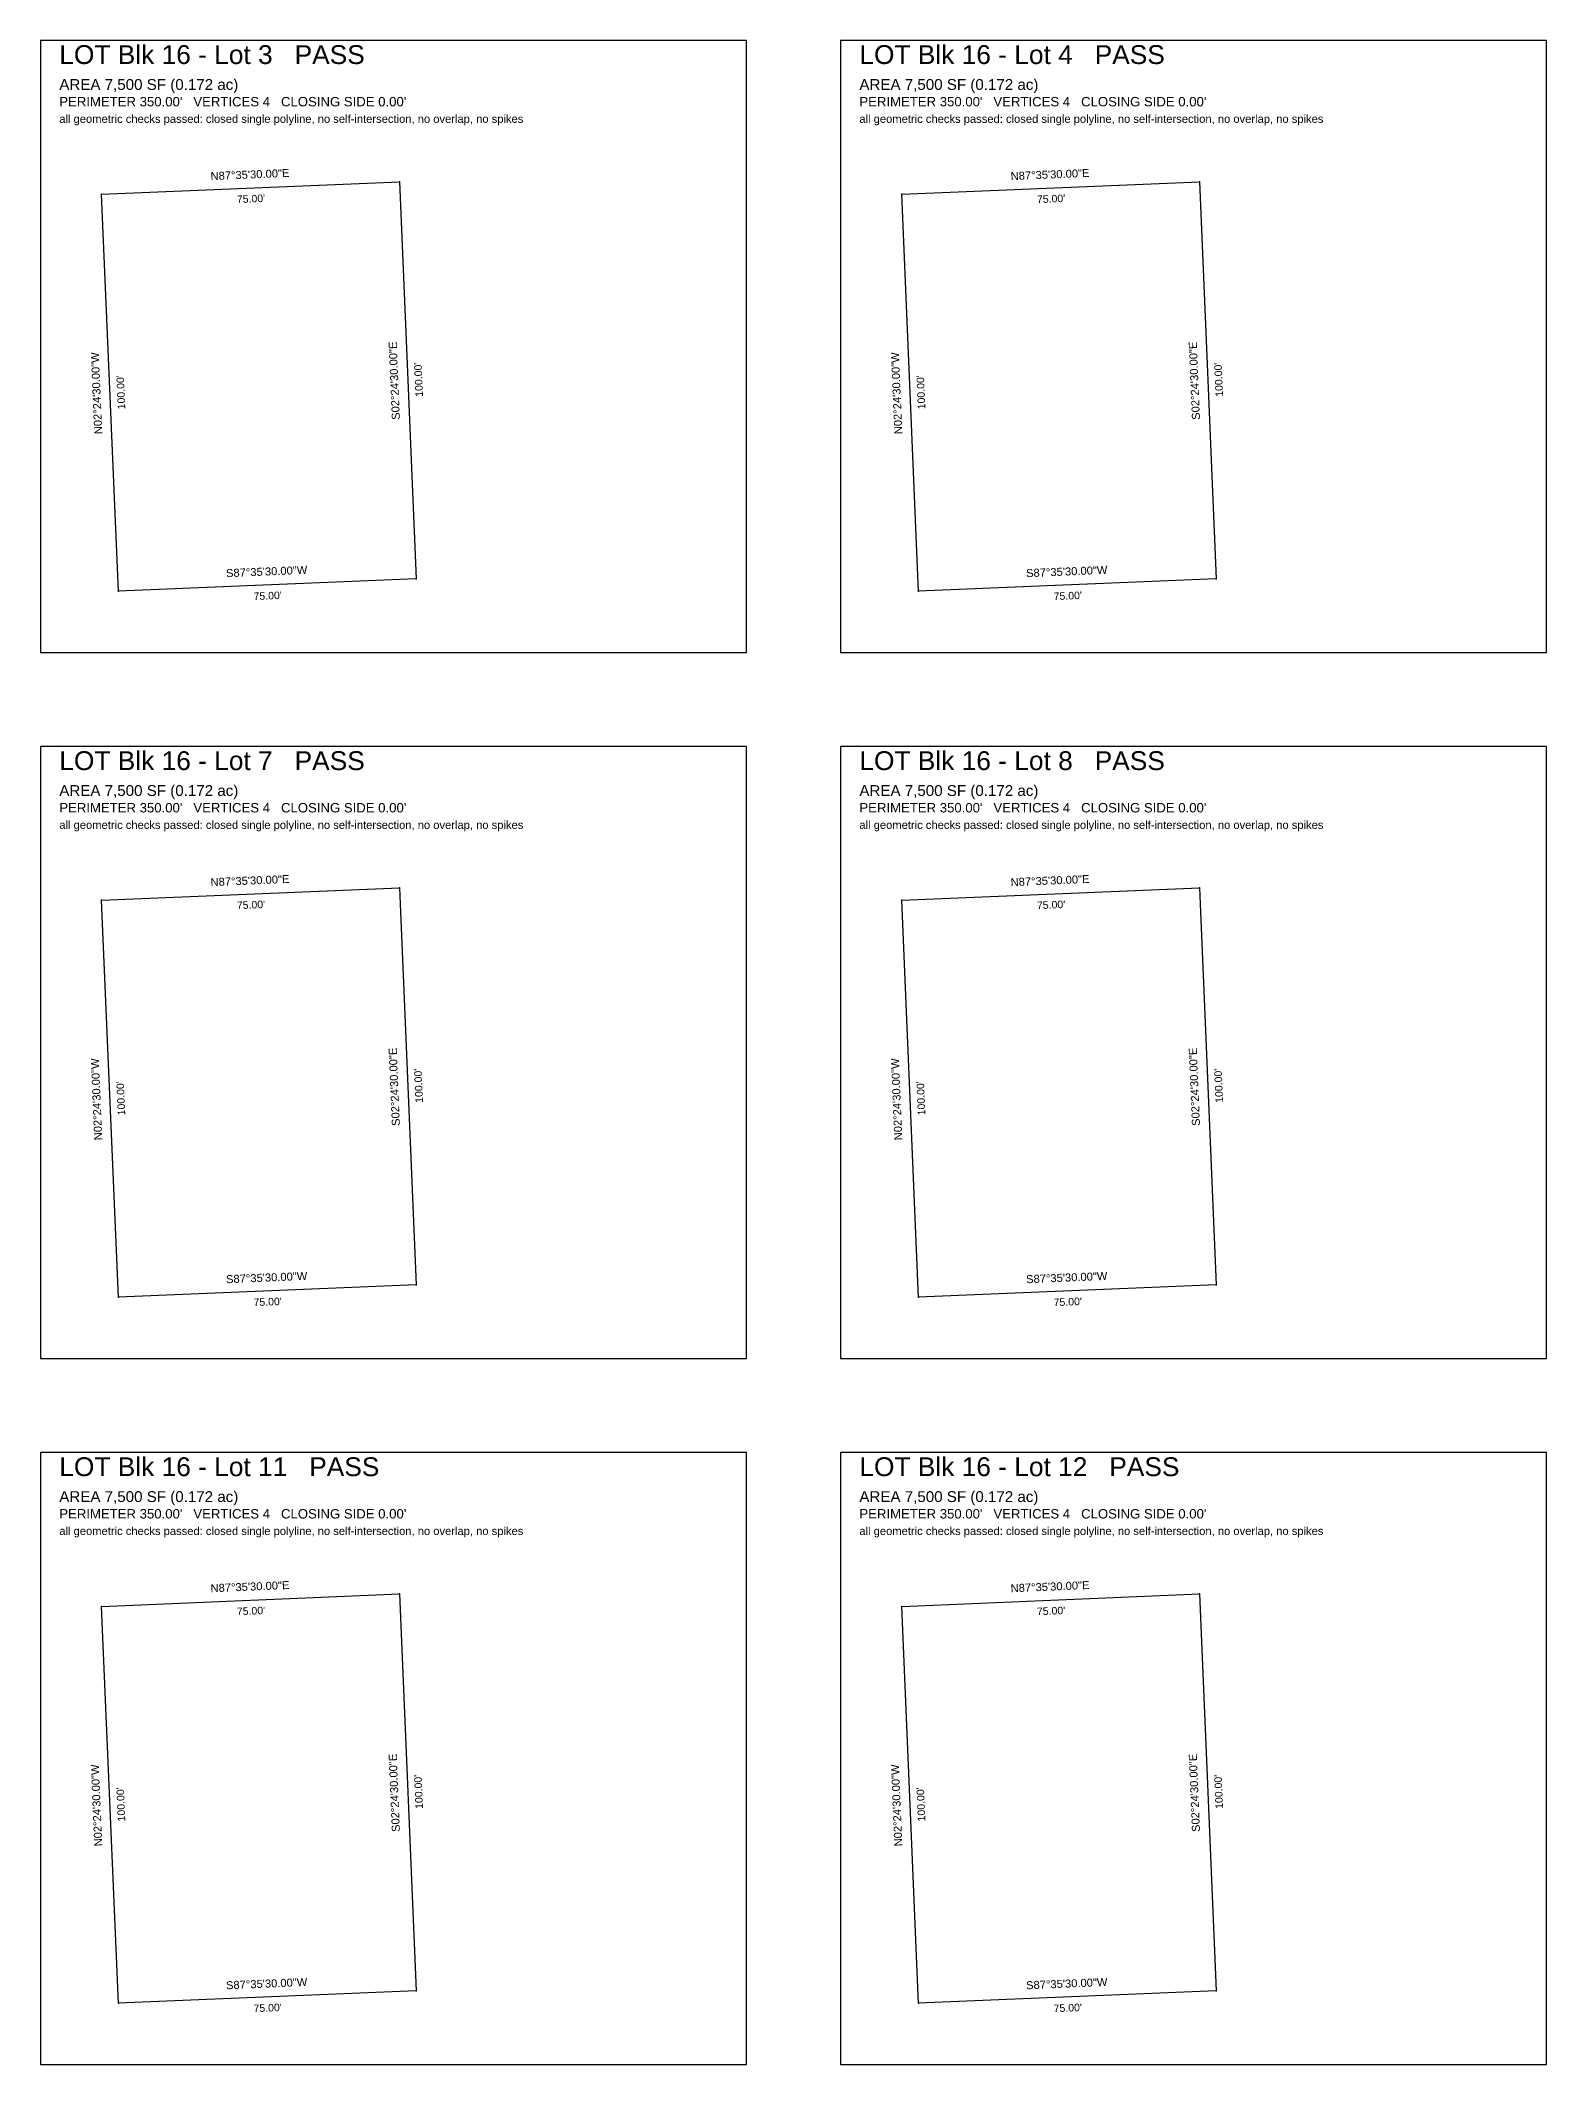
# Model space of a CAD drawing. Extents: x 0 to 1320, y -2400 to 260.
# Drawn here: x 680 to 1320, y -600 to 260 of the extents above; entities that cross this region are included whole.
import ezdxf
from ezdxf.enums import TextEntityAlignment as Align

# ---------------------------------------------------------------- set-up
doc = ezdxf.new("R2010")
doc.units = 0
doc.linetypes.add('ROT_2.41', pattern=[0])
doc.linetypes.add('ROT_92.41', pattern=[0])
for name, color, linetype in [('LOT_POLYLINE', 4, 'CONTINUOUS'), ('SHEET_FRAME', 2, 'CONTINUOUS'), ('SHEET_LABELS', 7, 'CONTINUOUS')]:
    doc.layers.add(name, color=color, linetype=linetype)
doc.styles.get("Standard").update_dxf_attribs({"font": 'Arial'})

msp = doc.modelspace()

# ---------------------------------------------------------------- linework, layer by layer
at = {"layer": 'LOT_POLYLINE'}
for points in [[(713.0943, 26), (706, 194.6793), (832.5094, 200), (839.6038, 31.3207)], [(1053.0943, 26), (1046, 194.6793), (1172.5094, 200), (1179.6038, 31.3207)], [(713.0943, -274), (706, -105.3207), (832.5094, -100), (839.6038, -268.6793)], [(1053.0943, -274), (1046, -105.3207), (1172.5094, -100), (1179.6038, -268.6793)], [(713.0943, -574), (706, -405.3207), (832.5094, -400), (839.6038, -568.6793)], [(1053.0943, -574), (1046, -405.3207), (1172.5094, -400), (1179.6038, -568.6793)]]:
    msp.add_lwpolyline(points, close=True, dxfattribs=at)
at = {"layer": 'SHEET_FRAME'}
for p, q in [((980, 260), (680, 260)), ((680, 260), (680, 0)), ((980, 0), (980, 260)), ((1320, 260), (1020, 260)), ((1020, 260), (1020, 0)), ((1320, 0), (1320, 260)), ((680, 0), (980, 0)), ((1020, 0), (1320, 0)), ((980, -40), (680, -40)), ((680, -40), (680, -300)), ((980, -300), (980, -40)), ((1320, -40), (1020, -40)), ((1020, -40), (1020, -300)), ((1320, -300), (1320, -40)), ((680, -300), (980, -300)), ((1020, -300), (1320, -300)), ((980, -340), (680, -340)), ((680, -340), (680, -600)), ((980, -600), (980, -340)), ((1320, -340), (1020, -340)), ((1020, -340), (1020, -600)), ((1320, -600), (1320, -340)), ((680, -600), (980, -600)), ((1020, -600), (1320, -600))]:
    msp.add_line(p, q, dxfattribs=at)
at = {"layer": 'SHEET_LABELS'}
for p in [(832.5094, 200), (1172.5094, 200), (706, 194.6793), (1046, 194.6793), (713.0943, 26), (839.6038, 31.3207), (1053.0943, 26), (1179.6038, 31.3207), (832.5094, -100), (1172.5094, -100), (706, -105.3207), (1046, -105.3207), (713.0943, -274), (839.6038, -268.6793), (1053.0943, -274), (1179.6038, -268.6793), (832.5094, -400), (1172.5094, -400), (706, -405.3207), (1046, -405.3207), (713.0943, -574), (839.6038, -568.6793), (1053.0943, -574), (1179.6038, -568.6793)]:
    msp.add_point(p, dxfattribs=at)

# ---------------------------------------------------------------- texts
for s, height, p in [('LOT Blk 16 - Lot 3   PASS', 8, (688, 250)), ('LOT Blk 16 - Lot 4   PASS', 8, (1028, 250)), ('AREA 7,500 SF (0.172 ac)', 4.6, (688, 239)), ('AREA 7,500 SF (0.172 ac)', 4.6, (1028, 239)), ("PERIMETER 350.00'   VERTICES 4   CLOSING SIDE 0.00'", 4, (688, 232)), ("PERIMETER 350.00'   VERTICES 4   CLOSING SIDE 0.00'", 4, (1028, 232)), ('all geometric checks passed: closed single polyline, no self-intersection, no overlap, no spikes', 3.4, (688, 225)), ('all geometric checks passed: closed single polyline, no self-intersection, no overlap, no spikes', 3.4, (1028, 225)), ('LOT Blk 16 - Lot 7   PASS', 8, (688, -50)), ('LOT Blk 16 - Lot 8   PASS', 8, (1028, -50)), ('AREA 7,500 SF (0.172 ac)', 4.6, (688, -61)), ('AREA 7,500 SF (0.172 ac)', 4.6, (1028, -61)), ("PERIMETER 350.00'   VERTICES 4   CLOSING SIDE 0.00'", 4, (688, -68)), ("PERIMETER 350.00'   VERTICES 4   CLOSING SIDE 0.00'", 4, (1028, -68)), ('all geometric checks passed: closed single polyline, no self-intersection, no overlap, no spikes', 3.4, (688, -75)), ('all geometric checks passed: closed single polyline, no self-intersection, no overlap, no spikes', 3.4, (1028, -75)), ('LOT Blk 16 - Lot 11   PASS', 8, (688, -350)), ('LOT Blk 16 - Lot 12   PASS', 8, (1028, -350)), ('AREA 7,500 SF (0.172 ac)', 4.6, (688, -361)), ('AREA 7,500 SF (0.172 ac)', 4.6, (1028, -361)), ("PERIMETER 350.00'   VERTICES 4   CLOSING SIDE 0.00'", 4, (688, -368)), ("PERIMETER 350.00'   VERTICES 4   CLOSING SIDE 0.00'", 4, (1028, -368)), ('all geometric checks passed: closed single polyline, no self-intersection, no overlap, no spikes', 3.4, (688, -375)), ('all geometric checks passed: closed single polyline, no self-intersection, no overlap, no spikes', 3.4, (1028, -375))]:
    msp.add_text(s, height=height, dxfattribs=at).set_placement(p)
at = {"layer": 'SHEET_LABELS', "linetype": 'ROT_2.41'}
for s, p in [('N87%%d35\'30.00"E', (769.1287, 200.337)), ('N87%%d35\'30.00"E', (1109.1287, 200.337)), ('S87%%d35\'30.00"W', (776.223, 31.6577)), ('S87%%d35\'30.00"W', (1116.223, 31.6577)), ('N87%%d35\'30.00"E', (769.1287, -99.663)), ('N87%%d35\'30.00"E', (1109.1287, -99.663)), ('S87%%d35\'30.00"W', (776.223, -268.3423)), ('S87%%d35\'30.00"W', (1116.223, -268.3423)), ('N87%%d35\'30.00"E', (769.1287, -399.663)), ('N87%%d35\'30.00"E', (1109.1287, -399.663)), ('S87%%d35\'30.00"W', (776.223, -568.3423)), ('S87%%d35\'30.00"W', (1116.223, -568.3423))]:
    msp.add_text(s, height=3.4, rotation=2.41, dxfattribs=at).set_placement(p, align=Align.BOTTOM_CENTER)
for p in [(769.3808, 194.3423), (1109.3808, 194.3423), (776.4751, 25.663), (1116.4751, 25.663), (769.3808, -105.6577), (1109.3808, -105.6577), (776.4751, -274.337), (1116.4751, -274.337), (769.3808, -405.6577), (1109.3808, -405.6577), (776.4751, -574.337), (1116.4751, -574.337)]:
    msp.add_text("75.00'", height=3.2, rotation=2.41, dxfattribs=at).set_placement(p, align=Align.TOP_CENTER)
at = {"layer": 'SHEET_LABELS', "linetype": 'ROT_92.41'}
for s, p in [('S02%%d24\'30.00"E', (833.0593, 115.5343)), ('S02%%d24\'30.00"E', (1173.0593, 115.5343)), ('N02%%d24\'30.00"W', (706.5498, 110.2136)), ('N02%%d24\'30.00"W', (1046.5498, 110.2136)), ('S02%%d24\'30.00"E', (833.0593, -184.4657)), ('S02%%d24\'30.00"E', (1173.0593, -184.4657)), ('N02%%d24\'30.00"W', (706.5498, -189.7864)), ('N02%%d24\'30.00"W', (1046.5498, -189.7864)), ('N02%%d24\'30.00"W', (706.5498, -489.7864)), ('S02%%d24\'30.00"E', (833.0593, -484.4657)), ('N02%%d24\'30.00"W', (1046.5498, -489.7864)), ('S02%%d24\'30.00"E', (1173.0593, -484.4657))]:
    msp.add_text(s, height=3.4, rotation=92.41, dxfattribs=at).set_placement(p, align=Align.BOTTOM_CENTER)
for p in [(839.054, 115.7864), (1179.054, 115.7864), (712.5445, 110.4657), (1052.5445, 110.4657), (839.054, -184.2136), (1179.054, -184.2136), (712.5445, -189.5343), (1052.5445, -189.5343), (839.054, -484.2136), (1179.054, -484.2136), (712.5445, -489.5343), (1052.5445, -489.5343)]:
    msp.add_text("100.00'", height=3.2, rotation=92.41, dxfattribs=at).set_placement(p, align=Align.TOP_CENTER)

doc.saveas('drawing.dxf')
